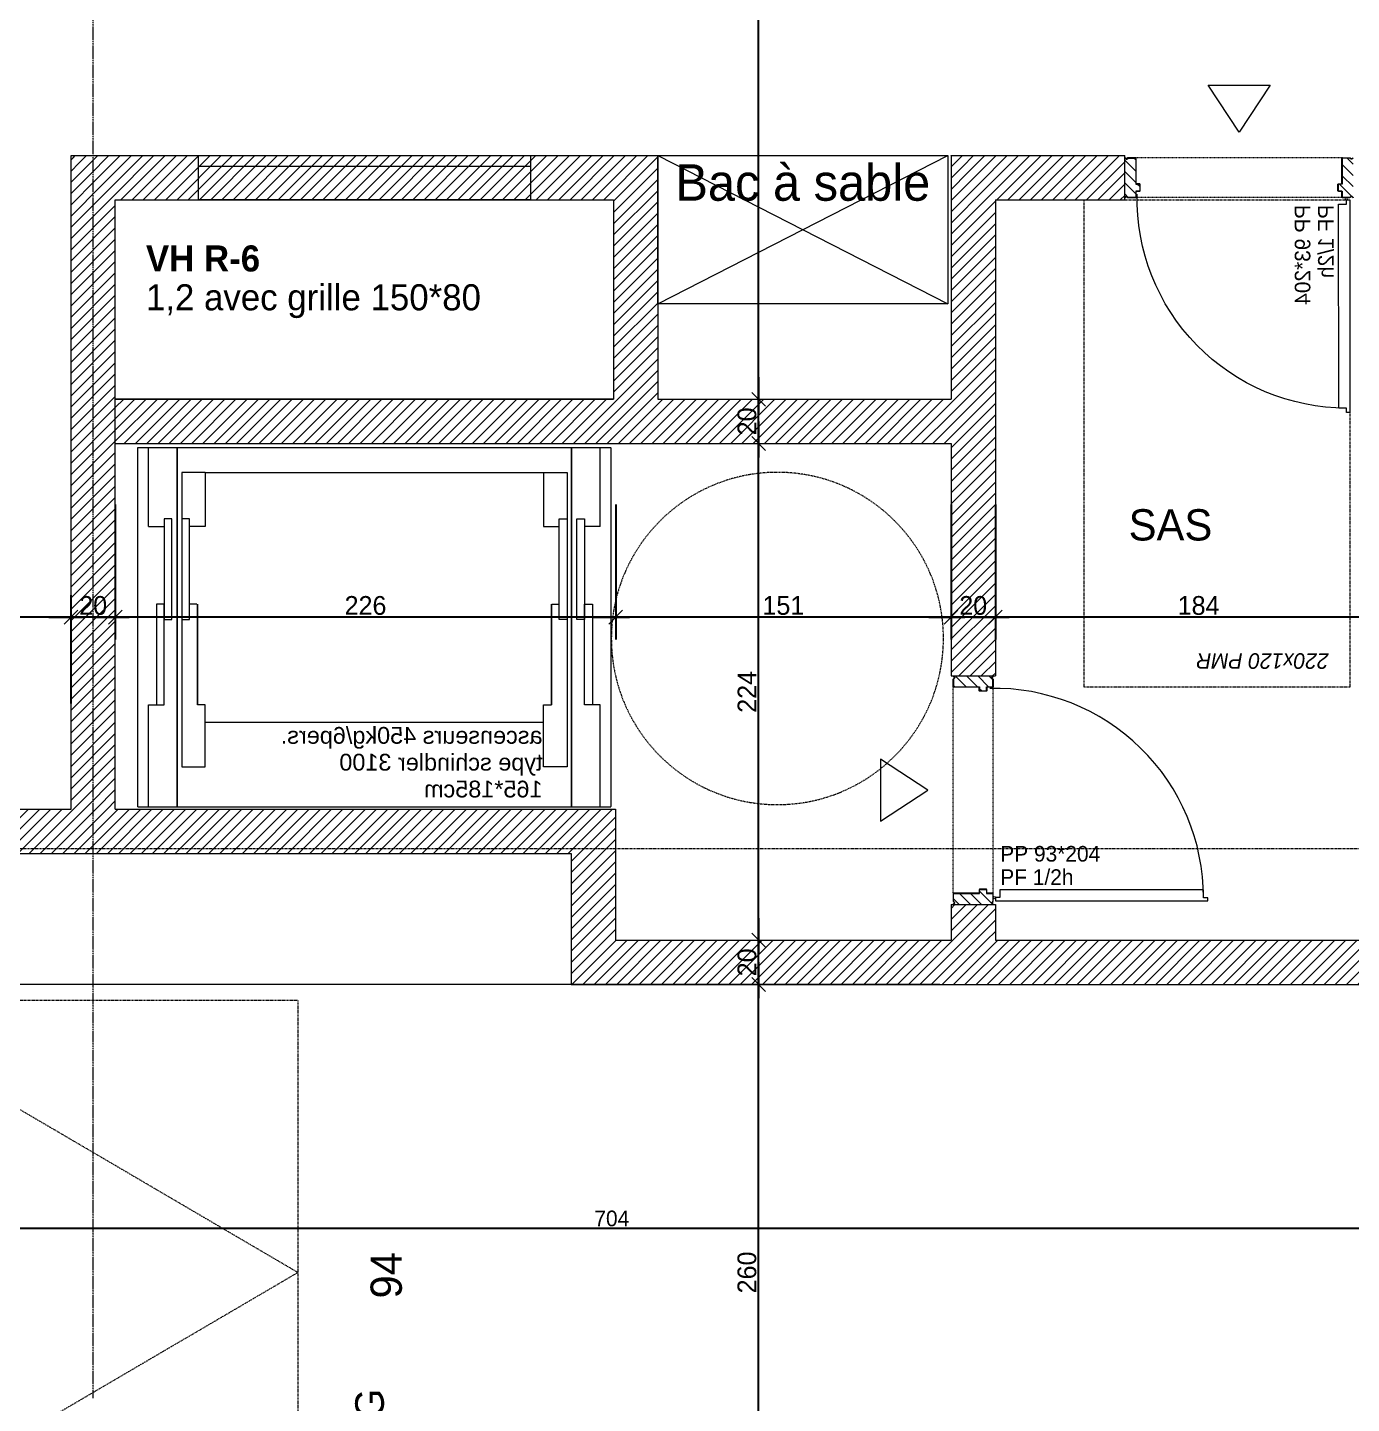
# Model space of a CAD drawing. Header units: centimetres. Extents: x -14085 to 643619, y -47998 to 35592.
# Drawn here: x 9170 to 9768, y 3283 to 3904 of the extents above; entities that cross this region are included whole.
import ezdxf

# ---------------------------------------------------------------- set-up
doc = ezdxf.new("R2010")
doc.units = ezdxf.units.CM
doc.header["$PDMODE"] = 1
doc.header["$PDSIZE"] = -2
for name, pattern in [('ISO-02', [0.75, 0.6, -0.15]), ('Style de ligne -1', [0.41664, 0.20828, -0.20836]), ('Style de ligne -13', [0.147638, 0.098425, -0.049213]), ('Style de ligne -17', [0.347222, 0.20828, -0.138942]), ('Style de ligne -6', [1.04164, 0.625, -0.20828, 0.06943, -0.13893]), ('VW-01', [0.41656, 0.20828, -0.20828])]:
    doc.linetypes.add(name, pattern=pattern)
doc.layers.get('0').update_dxf_attribs({"lineweight": 18, "true_color": 0x848484})
doc.layers.add('01_cote_gen', color=4, linetype='Continuous')
doc.layers.add('AA_COTES', color=2, linetype='Continuous')
for name, color, linetype, lineweight in [('B GÈnÈral_Hatch', 7, 'Continuous', 5), ('B Général', 7, 'Continuous', 5), ('C ANNOTATIONS-cotation', 7, 'Continuous', 5), ('C ANNOTATIONS-prestations', 7, 'Continuous', 5), ('C ANNOTATIONS-texte', 7, 'Continuous', 5)]:
    doc.layers.add(name, color=color, linetype=linetype, lineweight=lineweight)
doc.layers.add('C ANNOTATIONS-axes', color=1, linetype='ISO-02', lineweight=13, true_color=0xff0000)
doc.layers.add('C ANNOTATIONS-axes horizontaux', color=1, linetype='VW-01', lineweight=13, true_color=0xff0000)
doc.styles.add('Arial', font='arial.ttf')
doc.styles.add('Eurostile', font='')
doc.styles.add('Eurostile (bold)', font='')
doc.styles.add('Eurostile (italic)', font='')
doc.styles.add('STYLE2', font='ARIALN.TTF')
doc.styles.get('Eurostile').set_extended_font_data('Eurostile')
doc.styles.get('Eurostile (bold)').set_extended_font_data('Eurostile', bold=True)
doc.styles.get('Eurostile (italic)').set_extended_font_data('Eurostile', italic=True)
doc.dimstyles.new('100é', dxfattribs={"dimtxt": 8.470801, "dimasz": 6.232178, "dimexe": 10, "dimexo": 25, "dimgap": 1, "dimtad": 1, "dimdec": 1, "dimtxsty": 'Eurostile', "dimblk": 'VW_SLASH', "dimblk1": 'VW_SLASH', "dimblk2": 'VW_SLASH', "dimcen": 0, "dimdle": 10, "dimazin": 0, "dimtfac": 1, "dimtdec": 1, "dimtix": 1, "dimtmove": 0, "dimatfit": 0, "dimldrblk": 'VW_FILLEDARROW', "dimfxl": 50.8, "dimfxlon": 1, "dimfrac": 2, "dimtolj": 1, "dimarcsym": 0})
doc.dimstyles.new('JB50', dxfattribs={"dimscale": 0.1, "dimtxt": 150, "dimasz": 15, "dimexe": 0.1, "dimexo": 0.1, "dimgap": 0.09, "dimtad": 1, "dimdec": 1, "dimdsep": 46, "dimtxsty": 'STYLE2', "dimblk1": 'BOND_G', "dimblk2": 'BOND_D', "dimsah": 1, "dimcen": 1.5, "dimdle": 0.01, "dimse1": 1, "dimse2": 1, "dimclrd": 4, "dimclre": 2, "dimclrt": 6, "dimazin": 2, "dimtfac": 2.333333, "dimtdec": 1, "dimtix": 1, "dimtmove": 2, "dimatfit": 3, "dimldrblk": 'BOND_G', "dimfxl": 1, "dimtolj": 1, "dimtzin": 0, "dimarcsym": 0})
pattern_1 = [(45, (0, 0), (2.4253472, -2.6458333), [])]

# ---------------------------------------------------------------- blocks, each defined once
blk = doc.blocks.new('PP 93_204 PF1_2h mur20')
at = {"layer": 'B GÈnÈral_Hatch', "linetype": 'Continuous', "lineweight": 5}
h = blk.add_hatch(dxfattribs=at)
h.set_pattern_fill('50_BETON', style=0, pattern_type=2)
h.set_pattern_definition(pattern_1)
edge = h.paths.add_edge_path()
edge.add_line((-51.6, -8.95), (-50.94, -8.37))
edge.add_line((-50.94, -8.37), (-50.93, -8.36))
edge.add_arc((-50.79, -8.52), 0.2, 48.99091, 131.00909, ccw=False)
edge.add_line((-50.66, -8.36), (-50.65, -8.37))
edge.add_line((-50.65, -8.37), (-50.1, -8.86))
edge.add_line((-50.1, -8.86), (-50.1, -8.86))
edge.add_arc((-50.06, -8.82), 0.05, 228.99091, 270)
edge.add_line((-50.06, -8.87), (-50.06, -8.87))
edge.add_line((-50.06, -8.87), (-46.7, -8.87))
edge.add_line((-46.7, -8.87), (-46.69, -8.87))
edge.add_arc((-46.69, -8.83), 0.0435, 270, 360)
edge.add_line((-46.65, -8.83), (-46.65, 2.7))
edge.add_arc((-46.48, 2.7), 0.174, 90, 180, ccw=False)
edge.add_line((-46.48, 2.87), (-46.45, 2.87))
edge.add_line((-46.45, 2.87), (-44.9, 2.87))
edge.add_line((-44.9, 2.87), (-44.89, 2.87))
edge.add_arc((-44.89, 2.91), 0.0435, 270, 360)
edge.add_line((-44.85, 2.91), (-44.85, 5.96))
edge.add_arc((-44.89, 5.96), 0.0435, 0, 90)
edge.add_line((-44.89, 6), (-44.9, 6))
edge.add_line((-44.9, 6), (-46.45, 6))
edge.add_line((-46.45, 6), (-46.48, 6))
edge.add_arc((-46.48, 6.17), 0.174, 180, 270, ccw=False)
edge.add_line((-46.65, 6.17), (-46.65, 8.83))
edge.add_arc((-46.69, 8.83), 0.0435, 0, 90)
edge.add_line((-46.69, 8.87), (-46.7, 8.87))
edge.add_line((-46.7, 8.87), (-50.06, 8.87))
edge.add_line((-50.06, 8.87), (-50.06, 8.87))
edge.add_arc((-50.06, 8.82), 0.05, 90, 131.00909)
edge.add_line((-50.1, 8.86), (-50.1, 8.86))
edge.add_line((-50.1, 8.86), (-50.65, 8.37))
edge.add_line((-50.65, 8.37), (-50.66, 8.37))
edge.add_arc((-50.79, 8.52), 0.2, 233.09668, 311.00909, ccw=False)
edge.add_line((-50.91, 8.36), (-50.92, 8.36))
edge.add_line((-50.92, 8.36), (-51.44, 8.81))
edge.add_line((-51.44, 8.81), (-51.44, 8.81))
edge.add_line((-51.44, 8.81), (-51.6, 8.95))
edge.add_line((-51.6, 8.95), (-51.6, -8.95))
h = blk.add_hatch(dxfattribs=at)
h.set_pattern_fill('50_BETON', style=0, pattern_type=2)
h.set_pattern_definition(pattern_1)
edge = h.paths.add_edge_path()
edge.add_line((51.6, -8.95), (50.94, -8.37))
edge.add_line((50.94, -8.37), (50.93, -8.36))
edge.add_arc((50.79, -8.52), 0.2, 48.99091, 131.00909)
edge.add_line((50.66, -8.36), (50.65, -8.37))
edge.add_line((50.65, -8.37), (50.1, -8.86))
edge.add_line((50.1, -8.86), (50.1, -8.86))
edge.add_arc((50.06, -8.82), 0.05, 270, 311.00909, ccw=False)
edge.add_line((50.06, -8.87), (50.06, -8.87))
edge.add_line((50.06, -8.87), (46.7, -8.87))
edge.add_line((46.7, -8.87), (46.69, -8.87))
edge.add_arc((46.69, -8.83), 0.0435, 180, 270, ccw=False)
edge.add_line((46.65, -8.83), (46.65, 2.7))
edge.add_arc((46.48, 2.7), 0.174, 0, 90)
edge.add_line((46.48, 2.87), (46.45, 2.87))
edge.add_line((46.45, 2.87), (44.9, 2.87))
edge.add_line((44.9, 2.87), (44.89, 2.87))
edge.add_arc((44.89, 2.91), 0.0435, 180, 270, ccw=False)
edge.add_line((44.85, 2.91), (44.85, 5.96))
edge.add_arc((44.89, 5.96), 0.0435, 90, 180, ccw=False)
edge.add_line((44.89, 6), (44.9, 6))
edge.add_line((44.9, 6), (46.45, 6))
edge.add_line((46.45, 6), (46.48, 6))
edge.add_arc((46.48, 6.17), 0.174, 270, 360)
edge.add_line((46.65, 6.17), (46.65, 8.83))
edge.add_arc((46.69, 8.83), 0.0435, 90, 180, ccw=False)
edge.add_line((46.69, 8.87), (46.7, 8.87))
edge.add_line((46.7, 8.87), (50.06, 8.87))
edge.add_line((50.06, 8.87), (50.06, 8.87))
edge.add_arc((50.06, 8.82), 0.05, 48.99091, 90, ccw=False)
edge.add_line((50.1, 8.86), (50.1, 8.86))
edge.add_line((50.1, 8.86), (50.65, 8.37))
edge.add_line((50.65, 8.37), (50.66, 8.37))
edge.add_arc((50.79, 8.52), 0.2, 228.99091, 306.90332)
edge.add_line((50.91, 8.36), (50.92, 8.36))
edge.add_line((50.92, 8.36), (51.44, 8.81))
edge.add_line((51.44, 8.81), (51.44, 8.81))
edge.add_line((51.44, 8.81), (51.6, 8.95))
edge.add_line((51.6, 8.95), (51.6, -8.95))
at = {"layer": 'B Général', "linetype": 'Style de ligne -13', "lineweight": 5}
for p, q in [((46.7, 9), (-46.7, 9)), ((46.7, -9), (-46.7, -9))]:
    blk.add_line(p, q, dxfattribs=at)
at = {"layer": 'B Général', "color": 7, "linetype": 'Continuous', "lineweight": 5, "flags": 128}
blk.add_lwpolyline([(45, 12), (48.5, 12), (48.5, 10), (50, 10), (50.01, 106), (48.51, 106), (48.51, 104), (45.01, 104)], close=True, dxfattribs=at)
at = {"layer": 'B Général', "linetype": 'Continuous', "lineweight": 5, "flags": 128}
for points in [[(-46.5, 8.83), (-46.5, 6.17, 0.414214), (-46.46, 6.13), (-46.45, 6.13), (-44.9, 6.13), (-44.87, 6.13, -0.414214), (-44.7, 5.96), (-44.7, 2.91, -0.414214), (-44.87, 2.74), (-44.9, 2.74), (-46.45, 2.74), (-46.46, 2.74, 0.414214), (-46.5, 2.7), (-46.5, -8.83, -0.414214), (-46.67, -9), (-46.7, -9), (-50.06, -9), (-50.07, -9, -0.18087), (-50.2, -8.95), (-50.2, -8.95), (-50.76, -8.47), (-50.76, -8.46, 0.373975), (-50.83, -8.46), (-50.83, -8.47), (-51.49, -9.04), (-51.6, -8.95), (-50.94, -8.37), (-50.93, -8.36, -0.373975), (-50.66, -8.36), (-50.65, -8.37), (-50.1, -8.86), (-50.1, -8.86, 0.18087), (-50.06, -8.87), (-50.06, -8.87), (-46.7, -8.87), (-46.69, -8.87, 0.414214), (-46.65, -8.83), (-46.65, 2.7, -0.414214), (-46.48, 2.87), (-46.45, 2.87), (-44.9, 2.87), (-44.89, 2.87, 0.414214), (-44.85, 2.91), (-44.85, 5.96, 0.414214), (-44.89, 6), (-44.9, 6), (-46.45, 6), (-46.48, 6, -0.414214), (-46.65, 6.17), (-46.65, 8.83, 0.414214), (-46.69, 8.87), (-46.7, 8.87), (-50.06, 8.87), (-50.06, 8.87, 0.18087), (-50.1, 8.86), (-50.1, 8.86), (-50.65, 8.37), (-50.66, 8.37, -0.353689), (-50.91, 8.36), (-50.92, 8.36), (-51.44, 8.81), (-51.44, 8.81), (-51.6, 8.95), (-51.49, 9.04), (-50.88, 8.51, 0.385556), (-50.77, 8.46), (-50.76, 8.47), (-50.2, 8.95), (-50.2, 8.95, -0.18087), (-50.07, 9), (-50.06, 9), (-46.7, 9), (-46.67, 9, -0.414214)], [(46.5, 8.83), (46.5, 6.17, -0.414214), (46.46, 6.13), (46.45, 6.13), (44.9, 6.13), (44.87, 6.13, 0.414214), (44.7, 5.96), (44.7, 2.91, 0.414214), (44.87, 2.74), (44.9, 2.74), (46.45, 2.74), (46.46, 2.74, -0.414214), (46.5, 2.7), (46.5, -8.83, 0.414214), (46.67, -9), (46.7, -9), (50.06, -9), (50.07, -9, 0.18087), (50.2, -8.95), (50.2, -8.95), (50.76, -8.47), (50.76, -8.46, -0.373975), (50.83, -8.46), (50.83, -8.47), (51.49, -9.04), (51.6, -8.95), (50.94, -8.37), (50.93, -8.36, 0.373975), (50.66, -8.36), (50.65, -8.37), (50.1, -8.86), (50.1, -8.86, -0.18087), (50.06, -8.87), (50.06, -8.87), (46.7, -8.87), (46.69, -8.87, -0.414214), (46.65, -8.83), (46.65, 2.7, 0.414214), (46.48, 2.87), (46.45, 2.87), (44.9, 2.87), (44.89, 2.87, -0.414214), (44.85, 2.91), (44.85, 5.96, -0.414214), (44.89, 6), (44.9, 6), (46.45, 6), (46.48, 6, 0.414214), (46.65, 6.17), (46.65, 8.83, -0.414214), (46.69, 8.87), (46.7, 8.87), (50.06, 8.87), (50.06, 8.87, -0.18087), (50.1, 8.86), (50.1, 8.86), (50.65, 8.37), (50.66, 8.37, 0.353689), (50.91, 8.36), (50.92, 8.36), (51.44, 8.81), (51.44, 8.81), (51.6, 8.95), (51.49, 9.04), (50.88, 8.51, -0.385556), (50.77, 8.46), (50.76, 8.47), (50.2, 8.95), (50.2, 8.95, 0.18087), (50.07, 9), (50.06, 9), (46.7, 9), (46.67, 9, 0.414214)]]:
    blk.add_lwpolyline(points, format="xyb", close=True, dxfattribs=at)
at = {"layer": 'B Général', "color": 250, "linetype": 'Continuous', "lineweight": 5, "true_color": 0x444444, "flags": 128}
blk.add_lwpolyline([(0, -20.5), (-14, -41.85), (14, -41.85)], close=True, dxfattribs=at)
at = {"layer": 'B Général', "linetype": 'Continuous', "lineweight": 5}
blk.add_circle((48.5, 9.5), 0.5, dxfattribs=at)
at = {"layer": 'B Général', "color": 7, "linetype": 'Continuous', "lineweight": 5}
blk.add_arc((48.5, 9.5), 94.5, 90, 181.23226, dxfattribs=at)
at = {"layer": 'C ANNOTATIONS-prestations', "insert": (25.17, 12.23), "char_height": 7.059, "attachment_point": 1, "rotation": 90, "line_spacing_factor": 0.894142, "style": 'Eurostile'}
blk.add_mtext('PP 93*204\\PPF 1/2h\\P', dxfattribs=at)
blk = doc.blocks.new('Porte basculante ht200cm')
at = {"layer": 'B Général', "color": 7, "linetype": 'Style de ligne -1', "lineweight": 5}
for p, q in [((-123, -2.5), (0, -212.5)), ((0, -212.5), (123, -2.5))]:
    blk.add_line(p, q, dxfattribs=at)
at = {"layer": 'B Général', "color": 7, "linetype": 'Continuous', "lineweight": 5, "flags": 128}
for points in [[(-128, 2.5), (128, 2.5), (128, -2.5), (-128, -2.5)], [(-123, 2.5), (123, 2.5), (123, -0.5), (-123, -0.5)]]:
    blk.add_lwpolyline(points, close=True, dxfattribs=at)
at = {"layer": 'B Général', "flags": 128}
for points in [[(-128, 2.5), (-123, 2.5), (-123, -2.5), (-128, -2.5)], [(123, 2.5), (128, 2.5), (128, -2.5), (123, -2.5)]]:
    blk.add_lwpolyline(points, close=True, dxfattribs=at)
at = {"layer": 'B Général', "color": 7, "linetype": 'Style de ligne -1', "lineweight": 5, "flags": 128}
blk.add_lwpolyline([(-123, -2.5), (123, -2.5), (123, -212.5), (-123, -212.5)], close=True, dxfattribs=at)
at = {"layer": 'B Général', "insert": (-66, -238.42), "char_height": 12.94, "attachment_point": 1, "line_spacing_factor": 0.894142, "style": 'Eurostile'}
blk.add_mtext('G', dxfattribs=at)
at = {"layer": 'C ANNOTATIONS-prestations', "insert": (-62.58, -8.98), "char_height": 7.059, "attachment_point": 1, "line_spacing_factor": 0.894142, "style": 'Eurostile'}
blk.add_mtext('Porte basculante ht 217 cm', dxfattribs=at)
blk = doc.blocks.new('Ascenseur 162.185')
at = {"layer": 'B Général', "color": 7}
for p, q in [((35.5, -5), (0, -5)), ((35.5, -5), (35.5, -12.06)), ((116, -5), (116, -8.53)), ((161.98, -5), (116, -5)), ((32, -15.58), (32, -12.06)), ((32, -12.06), (77.5, -12.06)), ((70.5, -12.06), (70.5, -8.53)), ((70.5, -8.53), (116, -8.53)), ((116, -12.06), (70.5, -12.06)), ((77.5, -12.06), (77.5, -15.58)), ((116, -8.53), (116, -12.06)), ((77.5, -15.58), (32, -15.58)), ((11, -20), (144, -20)), ((11, -30.58), (11, -20)), ((32, -23.53), (32, -20)), ((32, -20), (77.5, -20)), ((77.5, -23.53), (32, -23.53)), ((35.5, -30.58), (35.5, -23.53)), ((70.5, -26.81), (70.5, -23.53)), ((77.5, -20), (77.5, -23.53)), ((144, -20), (144, -30.58)), ((11, -30.58), (35.5, -30.58)), ((116, -27.06), (70.5, -27.06)), ((116, -30.58), (116, -27.06)), ((144, -30.58), (116, -30.58)), ((11, -183.42), (35.5, -183.42)), ((11, -183.42), (11, -194)), ((35.5, -183.42), (35.5, -190.47)), ((144, -183.42), (116, -183.42)), ((116, -183.42), (116, -186.94)), ((144, -194), (144, -183.42)), ((77.5, -190.47), (32, -190.47)), ((32, -190.47), (32, -194)), ((70.5, -186.94), (116, -186.94)), ((70.5, -187.19), (70.5, -190.47)), ((77.5, -194), (77.5, -190.47)), ((11, -194), (144, -194)), ((32, -194), (77.5, -194)), ((77.5, -198.42), (32, -198.42)), ((32, -198.42), (32, -201.94)), ((77.5, -201.94), (77.5, -198.42)), ((32, -201.94), (77.5, -201.94)), ((35.5, -209), (35.5, -201.94)), ((116, -201.94), (70.5, -201.94)), ((70.5, -201.94), (70.5, -205.47)), ((116, -205.47), (116, -201.94)), ((35.5, -209), (0, -209)), ((70.5, -205.47), (116, -205.47)), ((116, -209), (116, -205.47)), ((162, -209), (116, -209))]:
    blk.add_line(p, q, dxfattribs=at)
at = {"layer": 'B Général', "color": 7, "linetype": 'Continuous', "lineweight": 5}
for p, q in [((11, -30.58), (11, -183.42)), ((124, -183.42), (124, -30.58))]:
    blk.add_line(p, q, dxfattribs=at)
at = {"layer": 'B Général', "color": 7, "linetype": 'Style de ligne -17', "flags": 128}
for points in [[(0, 0), (162, 0), (162, -18), (0, -18)], [(0, -18), (162, -18), (162, -196), (0, -196)], [(0, -196), (162, -196), (162, -214), (0, -214)]]:
    blk.add_lwpolyline(points, close=True, dxfattribs=at)
at = {"layer": 'B Général', "color": 7, "flags": 128}
for points in [[(77.5, -15.58), (32, -15.58), (32, -12.06), (77.5, -12.06), (77.5, -15.58)], [(116, -12.06), (70.5, -12.06), (70.5, -8.53), (116, -8.53), (116, -12.06)], [(77.5, -23.53), (32, -23.53), (32, -20), (77.5, -20), (77.5, -23.53)], [(116, -27.06), (70.5, -27.06), (70.5, -27.06), (116, -27.06), (116, -27.06)], [(77.5, -190.47), (32, -190.47), (32, -194), (77.5, -194), (77.5, -190.47)], [(116, -186.94), (70.5, -186.94), (70.5, -186.94), (116, -186.94), (116, -186.94)], [(77.5, -198.42), (32, -198.42), (32, -201.94), (77.5, -201.94), (77.5, -198.42)], [(116, -201.94), (70.5, -201.94), (70.5, -205.47), (116, -205.47), (116, -201.94)]]:
    blk.add_lwpolyline(points, dxfattribs=at)
at = {"layer": 'B Général', "color": 154, "linetype": 'VW-01', "true_color": 0x0053a6}
blk.add_circle((86, -289), 75, dxfattribs=at)
at = {"layer": 'C ANNOTATIONS-prestations', "color": 7, "insert": (125.95, -182.94), "char_height": 7.5758, "attachment_point": 1, "rotation": 90, "line_spacing_factor": 0.959385, "style": 'Arial'}
blk.add_mtext('ascenseurs 450kg/6pers.\\Ptype schindler 3100\\P165*185cm', dxfattribs=at)
blk = doc.blocks.new('axes 2')
at = {"layer": 'B Général', "color": 1, "linetype": 'Style de ligne -6', "lineweight": 13}
blk.add_line((1533.672, -1173.93), (1533.672, 1361.07), dxfattribs=at)
at = {"layer": 'C ANNOTATIONS-axes horizontaux', "color": 5, "true_color": 0x0000ff}
blk.add_line((4705, -925.93), (-4705, -925.93), dxfattribs=at)
blk = doc.blocks.new('Rectangle 220.120 PMR')
at = {"layer": 'B Général', "color": 154, "linetype": 'VW-01', "true_color": 0x0053a6, "flags": 128}
blk.add_lwpolyline([(-60, 110), (60, 110), (60, -110), (-60, -110)], close=True, dxfattribs=at)
at = {"layer": 'B Général', "color": 154, "true_color": 0x0053a6, "insert": (-20.59, 98.12), "char_height": 7.059, "attachment_point": 5, "line_spacing_factor": 0.894142, "style": 'Eurostile (italic)'}
blk.add_mtext('220x120 PMR', dxfattribs=at)
blk = doc.blocks.new('VW_SLASH')
at = {"color": 0, "linetype": 'ByBlock', "lineweight": -2}
blk.add_line((1.605, 0), (-1, 0), dxfattribs=at)
at = {"color": 0, "lineweight": 20, "flags": 128}
blk.add_lwpolyline([(0.5, 0.5), (-0.5, -0.5)], dxfattribs=at)
blk = doc.blocks.new('*D233')
at = {"layer": 'C ANNOTATIONS-cotation', "color": 0, "linetype": 'Continuous', "lineweight": -2, "transparency": 16777216}
for p, q in [((9060.48, 3599), (9060.48, 3648)), ((9189.48, 3599), (9189.48, 3648)), ((9183.25, 3638), (9066.72, 3638))]:
    blk.add_line(p, q, dxfattribs=at)
at = {"layer": 'Defpoints', "color": 0, "linetype": 'Continuous', "lineweight": 0, "transparency": 16777216}
for p in [(9060.48, 3638), (9060.48, 3574), (9189.48, 3574)]:
    blk.add_point(p, dxfattribs=at)
at = {"layer": 'C ANNOTATIONS-cotation', "color": 0, "linetype": 'Continuous', "lineweight": -2, "transparency": 16777216, "xscale": 6.232177734375, "yscale": 6.232177734375, "zscale": 6.232177734375, "rotation": 180}
blk.add_blockref('VW_SLASH', (9060.48, 3638), dxfattribs=at)
at = {"layer": 'C ANNOTATIONS-cotation', "color": 0, "linetype": 'Continuous', "lineweight": -2, "transparency": 16777216, "xscale": 6.232177734375, "yscale": 6.232177734375, "zscale": 6.232177734375}
blk.add_blockref('VW_SLASH', (9189.48, 3638), dxfattribs=at)
at = {"layer": 'C ANNOTATIONS-cotation', "color": 0, "linetype": 'Continuous', "lineweight": 5, "transparency": 16777216, "insert": (9124.98, 3643.24), "char_height": 8.471, "attachment_point": 5, "style": 'Eurostile'}
blk.add_mtext('\\A1;129', dxfattribs=at)
blk = doc.blocks.new('VW_FILLEDARROW')
at = {"linetype": 'Continuous', "lineweight": 0}
blk.add_hatch(color=0, dxfattribs=at).paths.add_polyline_path([(-1.604, 0.43), (0, 0), (-1.604, -0.43)])
at = {"color": 0, "lineweight": 5, "flags": 128}
blk.add_lwpolyline([(-1.604, 0.43), (0, 0), (-1.604, -0.43)], close=True, dxfattribs=at)
blk = doc.blocks.new('*D234')
at = {"layer": 'C ANNOTATIONS-cotation', "color": 0, "linetype": 'Continuous', "lineweight": -2, "transparency": 16777216}
for p, q in [((9209.48, 3688.8), (9209.48, 3628)), ((9189.48, 3599), (9189.48, 3648)), ((9203.25, 3638), (9195.72, 3638))]:
    blk.add_line(p, q, dxfattribs=at)
at = {"layer": 'Defpoints', "color": 0, "linetype": 'Continuous', "lineweight": 0, "transparency": 16777216}
for p in [(9209.48, 3714.39), (9189.48, 3638), (9189.48, 3574)]:
    blk.add_point(p, dxfattribs=at)
at = {"layer": 'C ANNOTATIONS-cotation', "color": 0, "linetype": 'Continuous', "lineweight": -2, "transparency": 16777216, "xscale": 6.232177734375, "yscale": 6.232177734375, "zscale": 6.232177734375, "rotation": 180}
blk.add_blockref('VW_SLASH', (9189.48, 3638), dxfattribs=at)
at = {"layer": 'C ANNOTATIONS-cotation', "color": 0, "linetype": 'Continuous', "lineweight": -2, "transparency": 16777216, "xscale": 6.232177734375, "yscale": 6.232177734375, "zscale": 6.232177734375}
blk.add_blockref('VW_SLASH', (9209.48, 3638), dxfattribs=at)
at = {"layer": 'C ANNOTATIONS-cotation', "color": 0, "linetype": 'Continuous', "lineweight": 5, "transparency": 16777216, "insert": (9199.48, 3643.24), "char_height": 8.471, "attachment_point": 5, "style": 'Eurostile'}
blk.add_mtext('\\A1;20', dxfattribs=at)
blk = doc.blocks.new('*D235')
at = {"layer": 'C ANNOTATIONS-cotation', "color": 0, "linetype": 'Continuous', "lineweight": -2, "transparency": 16777216}
for p, q in [((9209.48, 3688.8), (9209.48, 3628)), ((9435.45, 3688.8), (9435.45, 3628)), ((9429.21, 3638), (9215.72, 3638))]:
    blk.add_line(p, q, dxfattribs=at)
at = {"layer": 'Defpoints', "color": 0, "linetype": 'Continuous', "lineweight": 0, "transparency": 16777216}
for p in [(9209.48, 3714.39), (9435.45, 3714.39), (9209.48, 3638)]:
    blk.add_point(p, dxfattribs=at)
at = {"layer": 'C ANNOTATIONS-cotation', "color": 0, "linetype": 'Continuous', "lineweight": -2, "transparency": 16777216, "xscale": 6.232177734375, "yscale": 6.232177734375, "zscale": 6.232177734375, "rotation": 180}
blk.add_blockref('VW_SLASH', (9209.48, 3638), dxfattribs=at)
at = {"layer": 'C ANNOTATIONS-cotation', "color": 0, "linetype": 'Continuous', "lineweight": -2, "transparency": 16777216, "xscale": 6.232177734375, "yscale": 6.232177734375, "zscale": 6.232177734375}
blk.add_blockref('VW_SLASH', (9435.45, 3638), dxfattribs=at)
at = {"layer": 'C ANNOTATIONS-cotation', "color": 0, "linetype": 'Continuous', "lineweight": 5, "transparency": 16777216, "insert": (9322.47, 3643.24), "char_height": 8.471, "attachment_point": 5, "style": 'Eurostile'}
blk.add_mtext('\\A1;226', dxfattribs=at)
blk = doc.blocks.new('*D236')
at = {"layer": 'C ANNOTATIONS-cotation', "color": 0, "linetype": 'Continuous', "lineweight": -2, "transparency": 16777216}
for p, q in [((9435.45, 3688.8), (9435.45, 3628)), ((9586.91, 3688.8), (9586.91, 3628)), ((9580.68, 3638), (9441.68, 3638))]:
    blk.add_line(p, q, dxfattribs=at)
at = {"layer": 'Defpoints', "color": 0, "linetype": 'Continuous', "lineweight": 0, "transparency": 16777216}
for p in [(9586.91, 3742), (9435.45, 3714.39), (9435.45, 3638)]:
    blk.add_point(p, dxfattribs=at)
at = {"layer": 'C ANNOTATIONS-cotation', "color": 0, "linetype": 'Continuous', "lineweight": -2, "transparency": 16777216, "xscale": 6.232177734375, "yscale": 6.232177734375, "zscale": 6.232177734375, "rotation": 180}
blk.add_blockref('VW_SLASH', (9435.45, 3638), dxfattribs=at)
at = {"layer": 'C ANNOTATIONS-cotation', "color": 0, "linetype": 'Continuous', "lineweight": -2, "transparency": 16777216, "xscale": 6.232177734375, "yscale": 6.232177734375, "zscale": 6.232177734375}
blk.add_blockref('VW_SLASH', (9586.91, 3638), dxfattribs=at)
at = {"layer": 'C ANNOTATIONS-cotation', "color": 0, "linetype": 'Continuous', "lineweight": 5, "transparency": 16777216, "insert": (9511.18, 3643.24), "char_height": 8.471, "attachment_point": 5, "style": 'Eurostile'}
blk.add_mtext('\\A1;151', dxfattribs=at)
blk = doc.blocks.new('*D237')
at = {"layer": 'C ANNOTATIONS-cotation', "color": 0, "linetype": 'Continuous', "lineweight": -2, "transparency": 16777216}
for p, q in [((9586.91, 3688.8), (9586.91, 3628)), ((9606.91, 3688.8), (9606.91, 3628)), ((9600.68, 3638), (9593.14, 3638))]:
    blk.add_line(p, q, dxfattribs=at)
at = {"layer": 'Defpoints', "color": 0, "linetype": 'Continuous', "lineweight": 0, "transparency": 16777216}
for p in [(9606.91, 3753.55), (9586.91, 3742), (9586.91, 3638)]:
    blk.add_point(p, dxfattribs=at)
at = {"layer": 'C ANNOTATIONS-cotation', "color": 0, "linetype": 'Continuous', "lineweight": -2, "transparency": 16777216, "xscale": 6.232177734375, "yscale": 6.232177734375, "zscale": 6.232177734375, "rotation": 180}
blk.add_blockref('VW_SLASH', (9586.91, 3638), dxfattribs=at)
at = {"layer": 'C ANNOTATIONS-cotation', "color": 0, "linetype": 'Continuous', "lineweight": -2, "transparency": 16777216, "xscale": 6.232177734375, "yscale": 6.232177734375, "zscale": 6.232177734375}
blk.add_blockref('VW_SLASH', (9606.91, 3638), dxfattribs=at)
at = {"layer": 'C ANNOTATIONS-cotation', "color": 0, "linetype": 'Continuous', "lineweight": 5, "transparency": 16777216, "insert": (9596.91, 3643.24), "char_height": 8.471, "attachment_point": 5, "style": 'Eurostile'}
blk.add_mtext('\\A1;20', dxfattribs=at)
blk = doc.blocks.new('*D238')
at = {"layer": 'C ANNOTATIONS-cotation', "color": 0, "linetype": 'Continuous', "lineweight": -2, "transparency": 16777216}
for p, q in [((9606.91, 3688.8), (9606.91, 3628)), ((9790.48, 3654.61), (9790.48, 3628)), ((9784.25, 3638), (9613.14, 3638))]:
    blk.add_line(p, q, dxfattribs=at)
at = {"layer": 'Defpoints', "color": 0, "linetype": 'Continuous', "lineweight": 0, "transparency": 16777216}
for p in [(9606.91, 3753.55), (9790.48, 3679.61), (9606.91, 3638)]:
    blk.add_point(p, dxfattribs=at)
at = {"layer": 'C ANNOTATIONS-cotation', "color": 0, "linetype": 'Continuous', "lineweight": -2, "transparency": 16777216, "xscale": 6.232177734375, "yscale": 6.232177734375, "zscale": 6.232177734375, "rotation": 180}
blk.add_blockref('VW_SLASH', (9606.91, 3638), dxfattribs=at)
at = {"layer": 'C ANNOTATIONS-cotation', "color": 0, "linetype": 'Continuous', "lineweight": -2, "transparency": 16777216, "xscale": 6.232177734375, "yscale": 6.232177734375, "zscale": 6.232177734375}
blk.add_blockref('VW_SLASH', (9790.48, 3638), dxfattribs=at)
at = {"layer": 'C ANNOTATIONS-cotation', "color": 0, "linetype": 'Continuous', "lineweight": 5, "transparency": 16777216, "insert": (9698.7, 3643.24), "char_height": 8.471, "attachment_point": 5, "style": 'Eurostile'}
blk.add_mtext('\\A1;184', dxfattribs=at)
blk = doc.blocks.new('*D246')
at = {"layer": 'C ANNOTATIONS-cotation', "color": 0, "linetype": 'Continuous', "lineweight": -2, "transparency": 16777216}
blk.add_line((9500, 3742.62), (9500, 4374.16), dxfattribs=at)
at = {"layer": 'Defpoints', "color": 0, "linetype": 'Continuous', "lineweight": 0, "transparency": 16777216}
for p in [(9500, 4380.39), (9508, 4380.39), (9577.5, 3736.39)]:
    blk.add_point(p, dxfattribs=at)
at = {"layer": 'C ANNOTATIONS-cotation', "color": 0, "linetype": 'Continuous', "lineweight": -2, "transparency": 16777216, "xscale": 6.232177734375, "yscale": 6.232177734375, "zscale": 6.232177734375}
for p, rotation in [((9500, 4380.39), 90), ((9500, 3736.39), 270)]:
    blk.add_blockref('VW_SLASH', p, dxfattribs=dict(at, rotation=rotation))
at = {"layer": 'C ANNOTATIONS-cotation', "color": 0, "linetype": 'Continuous', "lineweight": 5, "transparency": 16777216, "insert": (9494.76, 4058.39), "char_height": 8.471, "attachment_point": 5, "rotation": 90, "style": 'Eurostile'}
blk.add_mtext('\\A1;644', dxfattribs=at)
blk = doc.blocks.new('*D247')
at = {"layer": 'C ANNOTATIONS-cotation', "color": 0, "linetype": 'Continuous', "lineweight": -2, "transparency": 16777216}
blk.add_line((9500, 3722.62), (9500, 3730.16), dxfattribs=at)
at = {"layer": 'Defpoints', "color": 0, "linetype": 'Continuous', "lineweight": 0, "transparency": 16777216}
for p in [(9500, 3736.39), (9577.5, 3736.39), (9564.5, 3716.39)]:
    blk.add_point(p, dxfattribs=at)
at = {"layer": 'C ANNOTATIONS-cotation', "color": 0, "linetype": 'Continuous', "lineweight": -2, "transparency": 16777216, "xscale": 6.232177734375, "yscale": 6.232177734375, "zscale": 6.232177734375}
for p, rotation in [((9500, 3736.39), 90), ((9500, 3716.39), 270)]:
    blk.add_blockref('VW_SLASH', p, dxfattribs=dict(at, rotation=rotation))
at = {"layer": 'C ANNOTATIONS-cotation', "color": 0, "linetype": 'Continuous', "lineweight": 5, "transparency": 16777216, "insert": (9494.76, 3726.39), "char_height": 8.471, "attachment_point": 5, "rotation": 90, "style": 'Eurostile'}
blk.add_mtext('\\A1;20', dxfattribs=at)
blk = doc.blocks.new('*D248')
at = {"layer": 'C ANNOTATIONS-cotation', "color": 0, "linetype": 'Continuous', "lineweight": -2, "transparency": 16777216}
blk.add_line((9500, 3498.42), (9500, 3710.16), dxfattribs=at)
at = {"layer": 'Defpoints', "color": 0, "linetype": 'Continuous', "lineweight": 0, "transparency": 16777216}
for p in [(9500, 3716.39), (9564.5, 3716.39), (9524.18, 3492.19)]:
    blk.add_point(p, dxfattribs=at)
at = {"layer": 'C ANNOTATIONS-cotation', "color": 0, "linetype": 'Continuous', "lineweight": -2, "transparency": 16777216, "xscale": 6.232177734375, "yscale": 6.232177734375, "zscale": 6.232177734375}
for p, rotation in [((9500, 3716.39), 90), ((9500, 3492.19), 270)]:
    blk.add_blockref('VW_SLASH', p, dxfattribs=dict(at, rotation=rotation))
at = {"layer": 'C ANNOTATIONS-cotation', "color": 0, "linetype": 'Continuous', "lineweight": 5, "transparency": 16777216, "insert": (9494.76, 3604.29), "char_height": 8.471, "attachment_point": 5, "rotation": 90, "style": 'Eurostile'}
blk.add_mtext('\\A1;224', dxfattribs=at)
blk = doc.blocks.new('*D249')
at = {"layer": 'C ANNOTATIONS-cotation', "color": 0, "linetype": 'Continuous', "lineweight": -2, "transparency": 16777216}
blk.add_line((9500, 3478.42), (9500, 3485.96), dxfattribs=at)
at = {"layer": 'Defpoints', "color": 0, "linetype": 'Continuous', "lineweight": 0, "transparency": 16777216}
for p in [(9500, 3492.19), (9524.18, 3492.19), (9512.63, 3472.19)]:
    blk.add_point(p, dxfattribs=at)
at = {"layer": 'C ANNOTATIONS-cotation', "color": 0, "linetype": 'Continuous', "lineweight": -2, "transparency": 16777216, "xscale": 6.232177734375, "yscale": 6.232177734375, "zscale": 6.232177734375}
for p, rotation in [((9500, 3492.19), 90), ((9500, 3472.19), 270)]:
    blk.add_blockref('VW_SLASH', p, dxfattribs=dict(at, rotation=rotation))
at = {"layer": 'C ANNOTATIONS-cotation', "color": 0, "linetype": 'Continuous', "lineweight": 5, "transparency": 16777216, "insert": (9494.76, 3482.19), "char_height": 8.471, "attachment_point": 5, "rotation": 90, "style": 'Eurostile'}
blk.add_mtext('\\A1;20', dxfattribs=at)
blk = doc.blocks.new('*D250')
at = {"layer": 'C ANNOTATIONS-cotation', "color": 0, "linetype": 'Continuous', "lineweight": -2, "transparency": 16777216}
blk.add_line((9500, 3218.42), (9500, 3465.96), dxfattribs=at)
at = {"layer": 'Defpoints', "color": 0, "linetype": 'Continuous', "lineweight": 0, "transparency": 16777216}
for p in [(9500, 3472.19), (9512.63, 3472.19), (9581.91, 3212.19)]:
    blk.add_point(p, dxfattribs=at)
at = {"layer": 'C ANNOTATIONS-cotation', "color": 0, "linetype": 'Continuous', "lineweight": -2, "transparency": 16777216, "xscale": 6.232177734375, "yscale": 6.232177734375, "zscale": 6.232177734375}
for p, rotation in [((9500, 3472.19), 90), ((9500, 3212.19), 270)]:
    blk.add_blockref('VW_SLASH', p, dxfattribs=dict(at, rotation=rotation))
at = {"layer": 'C ANNOTATIONS-cotation', "color": 0, "linetype": 'Continuous', "lineweight": 5, "transparency": 16777216, "insert": (9494.76, 3342.19), "char_height": 8.471, "attachment_point": 5, "rotation": 90, "style": 'Eurostile'}
blk.add_mtext('\\A1;260', dxfattribs=at)
blk = doc.blocks.new('*D307')
at = {"layer": 'C ANNOTATIONS-cotation', "color": 0, "linetype": 'Continuous', "lineweight": -2, "transparency": 16777216}
blk.add_line((9779.25, 3362), (9088.14, 3362), dxfattribs=at)
at = {"layer": 'Defpoints', "color": 0, "linetype": 'Continuous', "lineweight": 0, "transparency": 16777216}
for p in [(9081.91, 3362), (9785.48, 3338), (9081.91, 3324.61)]:
    blk.add_point(p, dxfattribs=at)
at = {"layer": 'C ANNOTATIONS-cotation', "color": 0, "linetype": 'Continuous', "lineweight": -2, "transparency": 16777216, "xscale": 6.232177734375, "yscale": 6.232177734375, "zscale": 6.232177734375, "rotation": 180}
blk.add_blockref('VW_SLASH', (9081.91, 3362), dxfattribs=at)
at = {"layer": 'C ANNOTATIONS-cotation', "color": 0, "linetype": 'Continuous', "lineweight": -2, "transparency": 16777216, "xscale": 6.232177734375, "yscale": 6.232177734375, "zscale": 6.232177734375}
blk.add_blockref('VW_SLASH', (9785.48, 3362), dxfattribs=at)
at = {"layer": 'C ANNOTATIONS-cotation', "color": 0, "linetype": 'Continuous', "lineweight": 5, "transparency": 16777216, "insert": (9433.7, 3366.53), "char_height": 7.059, "attachment_point": 5, "style": 'Eurostile'}
blk.add_mtext('\\A1;704', dxfattribs=at)
blk = doc.blocks.new('Groupe-132-1')
at = {"layer": 'C ANNOTATIONS-prestations', "color": 1, "linetype": 'Continuous', "lineweight": 5, "true_color": 0xff0000}
for p, q in [((9454.48, 3779.39), (9585.45, 3846.39)), ((9454.48, 3846.39), (9585.45, 3779.39))]:
    blk.add_line(p, q, dxfattribs=at)
at = {"layer": 'C ANNOTATIONS-prestations', "color": 1, "linetype": 'Continuous', "lineweight": 5, "true_color": 0xff0000, "flags": 128}
blk.add_lwpolyline([(9454.48, 3846.39), (9585.45, 3846.39), (9585.45, 3779.39), (9454.48, 3779.39)], close=True, dxfattribs=at)
at = {"layer": 'C ANNOTATIONS-prestations', "insert": (9519.97, 3842.47), "char_height": 16.471, "width": 130.9624, "attachment_point": 2, "line_spacing_factor": 0.894142, "style": 'Eurostile'}
blk.add_mtext('Bac à sable', dxfattribs=at)
blk = doc.blocks.new('BOND_G')
at = {"layer": 'AA_COTES', "color": 0}
for p, q in [((0, -5), (0, 15)), ((5, 0), (-5, 0)), ((1.77, 1.77), (-1.77, -1.77))]:
    blk.add_line(p, q, dxfattribs=at)
blk = doc.blocks.new('BOND_D')
at = {"layer": 'AA_COTES', "color": 0}
for p, q in [((0, 5), (0, -15)), ((5, 0), (-5, 0)), ((-1.77, -1.77), (1.77, 1.77))]:
    blk.add_line(p, q, dxfattribs=at)
blk = doc.blocks.new('*D1680')
at = {"layer": '01_cote_gen', "color": 4, "lineweight": -2, "transparency": 16777216}
blk.add_line((-22.5, 3720.86), (-22.5, 4438.89), dxfattribs=at)
at = {"layer": 'Defpoints', "color": 0, "lineweight": 0, "transparency": 16777216}
for p in [(-22.5, 4440.39), (0, 4440.39), (52858.64, 3719.36)]:
    blk.add_point(p, dxfattribs=at)
at = {"layer": '01_cote_gen', "color": 4, "lineweight": -2, "transparency": 16777216, "xscale": 1.5, "yscale": 1.5, "zscale": 1.5}
for name, p, rotation in [('BOND_D', (-22.5, 4440.39), 90), ('BOND_G', (-22.5, 3719.36), 270)]:
    blk.add_blockref(name, p, dxfattribs=dict(at, rotation=rotation))
at = {"layer": '01_cote_gen', "color": 6, "lineweight": 0, "transparency": 16777216, "insert": (-30.04, 4079.87), "char_height": 15, "attachment_point": 5, "rotation": 90, "style": 'STYLE2'}
blk.add_mtext('\\A1;721', dxfattribs=at)

msp = doc.modelspace()

# ---------------------------------------------------------------- hatches: boundary and pattern name
at = {"layer": 'B GÈnÈral_Hatch', "linetype": 'Continuous', "lineweight": 5}
h = msp.add_hatch(dxfattribs=at)
h.set_pattern_fill('50_BETON', style=0, pattern_type=2)
h.set_pattern_definition(pattern_1)
h.paths.add_polyline_path([(9434.48, 3826.39), (9454.48, 3846.39), (9189.48, 3846.39), (9209.48, 3826.39)])
h = msp.add_hatch(dxfattribs=at)
h.set_pattern_fill('50_BETON', style=0, pattern_type=2)
h.set_pattern_definition(pattern_1)
h.paths.add_polyline_path([(9209.48, 3826.39), (9189.48, 3846.39), (9189.48, 3551.39), (9209.48, 3551.39)])
h = msp.add_hatch(dxfattribs=at)
h.set_pattern_fill('50_BETON', style=0, pattern_type=2)
h.set_pattern_definition(pattern_1)
h.paths.add_polyline_path([(9434.48, 3736.39), (9454.48, 3736.39), (9454.48, 3846.39), (9434.48, 3826.39)])
h = msp.add_hatch(dxfattribs=at)
h.set_pattern_fill('50_BETON', style=0, pattern_type=2)
h.set_pattern_definition(pattern_1)
h.paths.add_polyline_path([(9606.91, 3611.49), (9606.91, 3826.39), (9586.91, 3846.39), (9586.91, 3611.49)])
h = msp.add_hatch(dxfattribs=at)
h.set_pattern_fill('50_BETON', style=0, pattern_type=2)
h.set_pattern_definition(pattern_1)
h.paths.add_polyline_path([(9665.35, 3846.39), (9586.91, 3846.39), (9606.91, 3826.39), (9665.35, 3826.39)])
h = msp.add_hatch(dxfattribs=at)
h.set_pattern_fill('50_BETON', style=0, pattern_type=2)
h.set_pattern_definition(pattern_1)
h.paths.add_polyline_path([(9586.91, 3716.39), (9586.91, 3736.39), (9209.48, 3736.39), (9209.48, 3716.39)])
h = msp.add_hatch(dxfattribs=at)
h.set_pattern_fill('50_BETON', style=0, pattern_type=2)
h.set_pattern_definition(pattern_1)
h.paths.add_polyline_path([(9415.41, 3531.39), (9435.41, 3551.39), (9060.48, 3551.39), (9042.48, 3531.39)])
h = msp.add_hatch(dxfattribs=at)
h.set_pattern_fill('50_BETON', style=0, pattern_type=2)
h.set_pattern_definition(pattern_1)
h.paths.add_polyline_path([(9415.41, 3472.19), (9435.41, 3492.19), (9435.41, 3551.39), (9415.41, 3531.39)])
h = msp.add_hatch(dxfattribs=at)
h.set_pattern_fill('50_BETON', style=0, pattern_type=2)
h.set_pattern_definition(pattern_1)
h.paths.add_polyline_path([(9586.91, 3492.19), (9606.91, 3492.19), (9606.91, 3508.29), (9586.91, 3508.29)])
h = msp.add_hatch(dxfattribs=at)
h.set_pattern_fill('50_BETON', style=0, pattern_type=2)
h.set_pattern_definition(pattern_1)
h.paths.add_polyline_path([(9810.48, 3472.19), (9790.48, 3492.19), (9435.41, 3492.19), (9415.41, 3472.19)])

# ---------------------------------------------------------------- linework, layer by layer
at = {"layer": 'B Général', "color": 7, "linetype": 'Continuous', "lineweight": 18}
for p, q in [((9189.48, 3846.39), (9454.48, 3846.39)), ((9189.48, 3551.39), (9189.48, 3846.39)), ((9454.48, 3846.39), (9454.48, 3736.39)), ((9586.91, 3846.39), (9586.91, 3736.39)), ((9586.91, 3846.39), (9665.35, 3846.39)), ((9209.48, 3551.39), (9209.48, 3826.39)), ((9219.48, 3826.39), (9424.48, 3826.39)), ((9434.48, 3826.39), (9434.48, 3736.39)), ((9606.91, 3826.39), (9606.91, 3611.49)), ((9606.91, 3826.39), (9665.35, 3826.39)), ((9209.48, 3736.39), (9434.48, 3736.39)), ((9454.48, 3736.39), (9586.91, 3736.39)), ((9209.48, 3716.39), (9586.91, 3716.39)), ((9586.91, 3716.39), (9586.91, 3611.49)), ((9060.48, 3551.39), (9189.48, 3551.39)), ((9209.48, 3551.39), (9435.41, 3551.39)), ((9435.41, 3551.39), (9435.41, 3492.19)), ((9081.92, 3531.39), (9415.41, 3531.39)), ((9415.41, 3531.39), (9415.41, 3472.19)), ((9586.91, 3508.29), (9586.91, 3492.19)), ((9606.91, 3508.29), (9606.91, 3492.19)), ((9435.41, 3492.19), (9586.91, 3492.19)), ((9606.91, 3492.19), (9790.48, 3492.19)), ((9415.41, 3472.19), (9785.48, 3472.19))]:
    msp.add_line(p, q, dxfattribs=at)
at = {"layer": 'B Général', "color": 7, "linetype": 'Continuous', "lineweight": 5}
for p, q in [((9189.48, 3846.39), (9454.48, 3846.39)), ((9189.48, 3551.39), (9189.48, 3846.39)), ((9454.48, 3846.39), (9454.48, 3736.39)), ((9586.91, 3846.39), (9586.91, 3736.39)), ((9586.91, 3846.39), (9665.35, 3846.39)), ((9665.35, 3826.39), (9665.35, 3846.39)), ((9209.48, 3551.39), (9209.48, 3826.39)), ((9219.48, 3826.39), (9424.48, 3826.39)), ((9434.48, 3826.39), (9434.48, 3736.39)), ((9606.91, 3826.39), (9606.91, 3611.49)), ((9606.91, 3826.39), (9665.35, 3826.39)), ((9209.48, 3736.39), (9434.48, 3736.39)), ((9454.48, 3736.39), (9586.91, 3736.39)), ((9209.48, 3716.39), (9586.91, 3716.39)), ((9586.91, 3716.39), (9586.91, 3611.49)), ((9586.91, 3611.49), (9606.91, 3611.49)), ((9060.48, 3551.39), (9189.48, 3551.39)), ((9209.48, 3551.39), (9435.41, 3551.39)), ((9435.41, 3551.39), (9435.41, 3492.19)), ((9081.92, 3531.39), (9415.41, 3531.39)), ((9415.41, 3531.39), (9415.41, 3472.19)), ((9586.91, 3508.29), (9586.91, 3492.19)), ((9586.91, 3508.29), (9606.91, 3508.29)), ((9606.91, 3508.29), (9606.91, 3492.19)), ((9435.41, 3492.19), (9586.91, 3492.19)), ((9606.91, 3492.19), (9790.48, 3492.19)), ((9581.91, 3472.19), (9081.91, 3472.19)), ((9415.41, 3472.19), (9785.48, 3472.19))]:
    msp.add_line(p, q, dxfattribs=at)
at = {"layer": 'B Général', "flags": 128}
for points in [[(9246.98, 3826.39), (9246.98, 3846.39), (9396.98, 3846.39), (9396.98, 3826.39)], [(9246.98, 3841.39), (9246.98, 3846.39), (9396.98, 3846.39), (9396.98, 3841.39)]]:
    msp.add_lwpolyline(points, close=True, dxfattribs=at)
at = {"layer": 'B Général', "color": 7, "linetype": 'Continuous', "lineweight": 5, "flags": 128}
msp.add_lwpolyline([(9209.48, 3826.39), (9434.48, 3826.39), (9434.48, 3736.39), (9209.48, 3736.39)], close=True, dxfattribs=at)

# ---------------------------------------------------------------- block references
at = {"layer": 'B Général', "color": 7, "xscale": -1}
for name, p, rotation in [('PP 93_204 PF1_2h mur20', (9716.95, 3836.39), 180), ('Ascenseur 162.185', (9219.48, 3714.39), 90.00000376432432)]:
    msp.add_blockref(name, p, dxfattribs=dict(at, rotation=rotation))
at = {"layer": 'B Général', "color": 7}
for name, p, rotation in [('Rectangle 220.120 PMR', (9706.95, 3716.39), 180), ('PP 93_204 PF1_2h mur20', (9596.91, 3559.89), 270), ('Porte basculante ht200cm', (9079.41, 3342.19), 89.99798139353518)]:
    msp.add_blockref(name, p, dxfattribs=dict(at, rotation=rotation))
at = {"layer": 'C ANNOTATIONS-axes', "color": 7}
msp.add_blockref('axes 2', (7665.81, 4459.32), dxfattribs=at)
at = {"layer": 'C ANNOTATIONS-prestations', "color": 7}
msp.add_blockref('Groupe-132-1', (0, 0), dxfattribs=at)

# ---------------------------------------------------------------- texts
at = {"layer": 'B Général', "color": 7, "insert": (9331.91, 3340.94), "char_height": 14.118, "attachment_point": 5, "rotation": 90, "line_spacing_factor": 0.894142, "style": 'Eurostile'}
msp.add_mtext('94', dxfattribs=at)
at = {"layer": 'C ANNOTATIONS-texte', "insert": (9223.3, 3805.83), "char_height": 11.765, "width": 178.4092, "attachment_point": 1, "line_spacing_factor": 0.894142, "style": 'Eurostile (bold)'}
msp.add_mtext('VH R-6 {\\fEurostile|b0|i0|c0|p0;\\P1,2 avec grille 150*80 }', dxfattribs=at)
at = {"layer": 'C ANNOTATIONS-texte', "color": 7, "insert": (9686, 3686.74), "char_height": 14.118, "attachment_point": 2, "rotation": 360, "line_spacing_factor": 0.894142, "style": 'Eurostile'}
msp.add_mtext('SAS', dxfattribs=at)

# ---------------------------------------------------------------- dimensions: what is measured, and where the dimension line sits
at = {"layer": '01_cote_gen', "lineweight": 0}
dim = msp.add_linear_dim(base=(-22.5, 4440.39), p1=(52858.64, 3719.36), p2=(0, 4440.39), angle=90, dimstyle='JB50', dxfattribs=at)
dim.commit()
dim.dimension.update_dxf_attribs({"geometry": '*D1680', "text_midpoint": (-30.04, 4079.87)})
at = {"layer": 'C ANNOTATIONS-cotation', "color": 7, "linetype": 'Continuous', "lineweight": 5}
for base, p1, p2, picture, middle in [((9500, 4380.39), (9577.5, 3736.39), (9508, 4380.39), '*D246', (9494.76, 4058.39)), ((9500, 3736.39), (9564.5, 3716.39), (9577.5, 3736.39), '*D247', (9494.76, 3726.39)), ((9500, 3716.39), (9524.18, 3492.19), (9564.5, 3716.39), '*D248', (9494.76, 3604.29)), ((9500, 3492.19), (9512.63, 3472.19), (9524.18, 3492.19), '*D249', (9494.76, 3482.19)), ((9500, 3472.19), (9581.91, 3212.19), (9512.63, 3472.19), '*D250', (9494.76, 3342.19))]:
    dim = msp.add_linear_dim(base=base, p1=p1, p2=p2, angle=270, dimstyle='100é', override={"dimtxt": 8.470801, "dimdec": 0, "dimpost": '<>', "dimtxsty": 'Eurostile', "dimse1": 1, "dimse2": 1, "dimtmove": 2}, dxfattribs=at)
    dim.commit()
    dim.dimension.update_dxf_attribs({"geometry": picture, "text_midpoint": middle})
for base, p1, p2, override, picture, middle in [((9586.91, 3638), (9606.91, 3753.55), (9586.91, 3742), {"dimtxt": 8.470801, "dimdec": 0, "dimpost": '<>', "dimtxsty": 'Eurostile', "dimtmove": 2}, '*D237', (9596.91, 3643.24)), ((9606.91, 3638), (9790.48, 3679.61), (9606.91, 3753.55), {"dimtxt": 8.470801, "dimdec": 0, "dimpost": '<>', "dimtxsty": 'Eurostile', "dimtmove": 2}, '*D238', (9698.7, 3643.24)), ((9435.45, 3638), (9586.91, 3742), (9435.45, 3714.39), {"dimtxt": 8.470801, "dimdec": 0, "dimpost": '<>', "dimtxsty": 'Eurostile', "dimtmove": 2}, '*D236', (9511.18, 3643.24)), ((9189.48, 3638), (9209.48, 3714.39), (9189.48, 3574), {"dimtxt": 8.470801, "dimdec": 0, "dimpost": '<>', "dimtxsty": 'Eurostile', "dimtmove": 2}, '*D234', (9199.48, 3643.24)), ((9209.48, 3638), (9435.45, 3714.39), (9209.48, 3714.39), {"dimtxt": 8.470801, "dimdec": 0, "dimpost": '<>', "dimtxsty": 'Eurostile', "dimtmove": 2}, '*D235', (9322.47, 3643.24)), ((9060.48, 3638), (9189.48, 3574), (9060.48, 3574), {"dimtxt": 8.470801, "dimdec": 0, "dimpost": '<>', "dimtxsty": 'Eurostile', "dimtmove": 2}, '*D233', (9124.98, 3643.24)), ((9081.91, 3362), (9785.48, 3338), (9081.91, 3324.61), {"dimtxt": 7.059001, "dimdec": 0, "dimpost": '<>', "dimtxsty": 'Eurostile', "dimse1": 1, "dimse2": 1, "dimtmove": 2}, '*D307', (9433.7, 3366.53))]:
    dim = msp.add_linear_dim(base=base, p1=p1, p2=p2, dimstyle='100é', override=override, dxfattribs=at)
    dim.commit()
    dim.dimension.update_dxf_attribs({"geometry": picture, "text_midpoint": middle})

doc.saveas('drawing.dxf')
